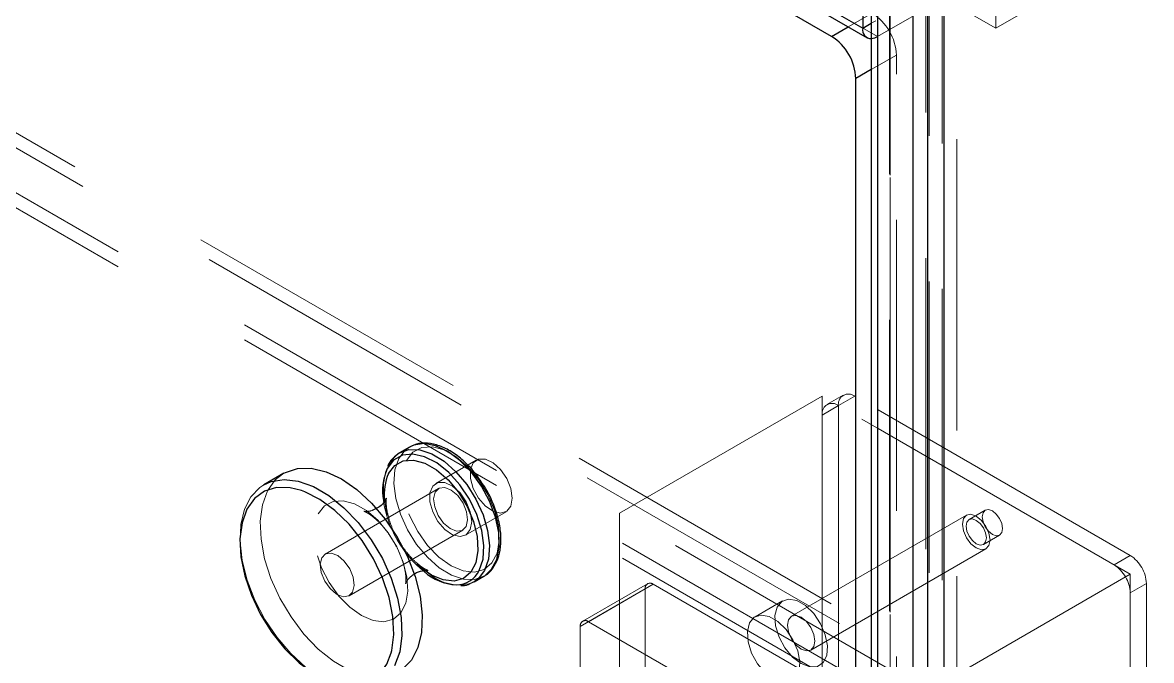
# Model space of a CAD drawing. Header units: millimetres. Extents: x 108 to 5832, y 144 to 4056.
# Drawn here: x 5139.8 to 5238.3, y 2734.7 to 2790.3 of the extents above; entities that cross this region are included whole.
import ezdxf

# ---------------------------------------------------------------- set-up
doc = ezdxf.new("R2010")
doc.units = ezdxf.units.MM
doc.header["$LTSCALE"] = 20
doc.linetypes.add('HIDDEN', pattern=[1.905, 1.27, -0.635])

msp = doc.modelspace()

# ---------------------------------------------------------------- linework, layer by layer
at = {"color": 7, "linetype": 'Continuous', "lineweight": 25}
for p, q in [((4300.955, 3316.416), (5213.123, 2789.832)), ((4301.328, 3315.591), (5213.495, 2789.008)), ((5217.507, 2400.838), (5217.507, 2919.33)), ((5218.779, 2919.01), (5218.779, 2399.69)), ((5220.194, 2918.193), (5220.194, 2398.873)), ((5213.868, 2916.799), (5213.868, 2408.432)), ((5214.395, 2916.064), (5214.395, 2407.697)), ((5210.4, 2789.118), (5039.987, 2887.495)), ((5213.123, 2793.425), (5213.123, 2789.832)), ((5212.522, 2669.495), (5212.522, 2785.443)), ((5173.563, 2753.304), (5172.706, 2752.81)), ((5162.621, 2751.029), (5160.853, 2750.008)), ((5179.206, 2741.551), (5180.062, 2742.046)), ((5179.206, 2741.551), (5179.028, 2741.459))]:
    msp.add_line(p, q, dxfattribs=at)
at = {"color": 1, "linetype": 'HIDDEN', "lineweight": 18}
for p, q in [((5214.395, 2789.097), (4302.228, 3315.681)), ((4363.463, 3228.55), (5280.156, 2699.354)), ((4364.17, 3226.835), (5280.156, 2698.048)), ((5280.156, 2694.128), (4364.17, 3222.916)), ((5280.156, 2692.822), (4363.463, 3222.018)), ((5218.638, 2401.492), (5218.638, 2919.983)), ((5218.921, 2920.147), (5218.921, 2401.328)), ((5220.052, 2919.494), (5220.052, 2400.675)), ((5221.325, 2411.861), (5221.325, 2920.227)), ((5214.395, 2409.167), (5214.395, 2917.533)), ((5215.468, 2916.799), (5215.468, 2408.432)), ((5215.527, 2408.514), (5215.527, 2916.88)), ((5215.527, 2916.717), (5215.527, 2408.35)), ((5224.719, 2789.832), (5280.156, 2821.835)), ((5214.395, 2789.097), (5220.194, 2792.445)), ((5220.194, 2792.445), (5224.719, 2789.832)), ((5211.853, 2789.956), (5213.936, 2791.159)), ((5213.868, 2790.263), (5214.254, 2790.485)), ((5214.395, 2790.404), (5214.395, 2789.097)), ((5224.719, 2791.139), (5224.719, 2789.832)), ((5216.057, 2787.484), (5213.868, 2786.221)), ((5216.057, 2671.536), (5216.057, 2787.484)), ((5191.909, 2747.532), (5209.587, 2757.737)), ((5236.457, 2742.225), (5209.587, 2757.737)), ((5209.587, 2757.737), (5209.587, 2700.579)), ((5211.415, 2757.836), (5210.001, 2757.019)), ((5212.416, 2757.737), (5211.001, 2756.92)), ((5236.457, 2743.858), (5212.416, 2757.737)), ((5209.587, 2756.104), (5211.001, 2756.92)), ((5235.043, 2743.041), (5211.001, 2756.92)), ((5211.001, 2756.92), (5211.001, 2701.559)), ((5209.587, 2756.104), (5209.587, 2700.742)), ((5179.402, 2752.172), (5175.866, 2750.131)), ((5176.116, 2749.698), (5166.217, 2743.983)), ((5178.466, 2745.627), (5182.002, 2747.668)), ((5191.909, 2747.532), (5191.909, 2690.374)), ((5218.78, 2732.02), (5191.909, 2747.532)), ((5222.172, 2747.371), (5206.899, 2738.553)), ((5223.811, 2747.797), (5222.397, 2746.981)), ((5168.317, 2740.346), (5178.216, 2746.061)), ((5223.647, 2744.816), (5225.061, 2745.632)), ((5208.598, 2735.609), (5223.872, 2744.426)), ((5235.043, 2743.041), (5236.457, 2743.858)), ((5218.78, 2732.02), (5236.457, 2742.225)), ((5236.457, 2685.067), (5236.457, 2742.225)), ((5194.344, 2741.396), (5188.687, 2738.131)), ((5194.844, 2741.347), (5189.187, 2738.081)), ((5194.844, 2741.347), (5216.057, 2729.101)), ((5237.871, 2741.408), (5236.457, 2740.592)), ((5237.871, 2741.408), (5237.871, 2702.214)), ((5188.48, 2737.673), (5194.137, 2740.938)), ((5194.137, 2693.579), (5194.137, 2740.938)), ((5236.457, 2740.592), (5236.457, 2701.398)), ((5206.124, 2739.896), (5203.72, 2738.508)), ((5189.187, 2738.081), (5210.4, 2725.835)), ((5188.48, 2690.313), (5188.48, 2737.673))]:
    msp.add_line(p, q, dxfattribs=at)
at = {"color": 8, "linetype": 'Continuous', "lineweight": 25}
for p, q in [((5213.123, 2789.832), (5213.868, 2790.263)), ((5210.4, 2789.118), (5211.853, 2789.956)), ((5213.868, 2786.221), (5212.522, 2785.443)), ((5171.603, 2734.382), (5171.98, 2735.363))]:
    msp.add_line(p, q, dxfattribs=at)
at = {"color": 7, "linetype": 'Continuous', "lineweight": 25, "flags": 128}
for points in [[(5172.417, 2752.61), (5172.688, 2752.799), (5172.706, 2752.81)], [(5162.621, 2751.029), (5162.752, 2751.101), (5163.811, 2751.447), (5165.007, 2751.464), (5166.298, 2751.153), (5167.636, 2750.525), (5168.974, 2749.601), (5170.263, 2748.417), (5171.456, 2747.013), (5172.511, 2745.442), (5173.389, 2743.76), (5174.059, 2742.027), (5174.496, 2740.307), (5174.684, 2738.661), (5174.617, 2737.149), (5174.297, 2735.826), (5173.736, 2734.739), (5172.954, 2733.928), (5172.62, 2733.708)], [(5160.853, 2750.008), (5161.494, 2750.294), (5162.626, 2750.476), (5163.875, 2750.329), (5165.196, 2749.857), (5166.54, 2749.077), (5167.86, 2748.019), (5169.107, 2746.719), (5170.236, 2745.224), (5171.207, 2743.59), (5171.984, 2741.875), (5172.54, 2740.141), (5172.854, 2738.45), (5172.915, 2736.864), (5172.72, 2735.44), (5172.278, 2734.23)], [(5171.98, 2735.363), (5172.033, 2735.571), (5172.212, 2736.974), (5172.132, 2738.538), (5171.798, 2740.202), (5171.222, 2741.902), (5170.426, 2743.573), (5169.44, 2745.15), (5168.303, 2746.574), (5167.058, 2747.789), (5165.754, 2748.748), (5164.439, 2749.416), (5164.147, 2749.523)], [(5180.062, 2742.046), (5180.081, 2742.057), (5180.134, 2742.089)]]:
    msp.add_lwpolyline(points, dxfattribs=at)
at = {"color": 1, "linetype": 'HIDDEN', "lineweight": 18, "flags": 128}
for points in [[(5173.563, 2753.304), (5173.191, 2753.034), (5172.636, 2752.302)], [(5173.311, 2752.15), (5173.872, 2752.869), (5174.641, 2753.274), (5175.568, 2753.34), (5176.596, 2753.063), (5177.659, 2752.461), (5178.692, 2751.57), (5179.628, 2750.448), (5180.41, 2749.164), (5180.988, 2747.799), (5181.326, 2746.44), (5181.403, 2745.171), (5181.213, 2744.072), (5180.769, 2743.212), (5180.099, 2742.646), (5179.244, 2742.408), (5178.259, 2742.514), (5177.205, 2742.958), (5176.149, 2743.71), (5175.157, 2744.725), (5174.29, 2745.937), (5173.605, 2747.272), (5173.143, 2748.645), (5172.935, 2749.969), (5172.992, 2751.163), (5173.311, 2752.15)], [(5172.636, 2752.302), (5172.306, 2751.32), (5172.219, 2750.142), (5172.38, 2748.831), (5172.78, 2747.458), (5173.397, 2746.096), (5174.198, 2744.82), (5175.14, 2743.697), (5176.172, 2742.789), (5177.239, 2742.144), (5178.283, 2741.798), (5179.248, 2741.768), (5180.062, 2742.046)], [(5182.54, 2748.859), (5182.416, 2749.697), (5182.06, 2750.566), (5181.521, 2751.347), (5180.871, 2751.936), (5180.199, 2752.253), (5179.594, 2752.254), (5179.139, 2751.94), (5178.895, 2751.354), (5178.895, 2750.573), (5179.139, 2749.705), (5179.594, 2748.866), (5180.199, 2748.169), (5180.871, 2747.708), (5181.521, 2747.547), (5182.06, 2747.706), (5182.416, 2748.164), (5182.54, 2748.859)], [(5161.195, 2749.486), (5161.869, 2750.439), (5162.621, 2751.029)], [(5170.852, 2732.687), (5170.721, 2732.615), (5169.662, 2732.27), (5168.466, 2732.252), (5167.175, 2732.563), (5165.837, 2733.192), (5164.499, 2734.115), (5163.21, 2735.3), (5162.016, 2736.703), (5160.961, 2738.274), (5160.083, 2739.957), (5159.414, 2741.689), (5158.977, 2743.41), (5158.789, 2745.055), (5158.856, 2746.567), (5159.175, 2747.89), (5159.737, 2748.977), (5160.519, 2749.788), (5160.853, 2750.008)], [(5179.005, 2746.818), (5178.88, 2747.656), (5178.525, 2748.525), (5177.986, 2749.306), (5177.336, 2749.895), (5176.663, 2750.212), (5176.058, 2750.213), (5175.603, 2749.899), (5175.359, 2749.313), (5175.359, 2748.532), (5175.603, 2747.664), (5176.058, 2746.825), (5176.663, 2746.128), (5177.336, 2745.667), (5177.986, 2745.506), (5178.525, 2745.665), (5178.88, 2746.123), (5179.005, 2746.818)], [(5172.62, 2733.708), (5171.979, 2733.422), (5170.846, 2733.24), (5169.597, 2733.387), (5168.277, 2733.859), (5166.932, 2734.639), (5165.613, 2735.698), (5164.366, 2736.998), (5163.237, 2738.492), (5162.266, 2740.126), (5161.489, 2741.841), (5160.933, 2743.576), (5160.619, 2745.266), (5160.558, 2746.852), (5160.752, 2748.276), (5161.195, 2749.486)], [(5175.817, 2749.374), (5176.157, 2749.719), (5176.65, 2749.785), (5177.223, 2749.56), (5177.786, 2749.079), (5178.255, 2748.416), (5178.559, 2747.671), (5178.65, 2746.958), (5178.516, 2746.384), (5178.176, 2746.039), (5177.682, 2745.973), (5177.11, 2746.198), (5176.546, 2746.679), (5176.077, 2747.342), (5175.774, 2748.087), (5175.682, 2748.801), (5175.817, 2749.374)], [(5165.618, 2747.482), (5166.16, 2748.176), (5166.901, 2748.567), (5167.796, 2748.631), (5168.788, 2748.364), (5169.814, 2747.782), (5170.811, 2746.923), (5171.715, 2745.839), (5172.47, 2744.6), (5173.027, 2743.283), (5173.354, 2741.971), (5173.427, 2740.747), (5173.244, 2739.686), (5172.816, 2738.856), (5172.169, 2738.31), (5171.344, 2738.08), (5170.393, 2738.183), (5169.376, 2738.611), (5168.357, 2739.337), (5167.399, 2740.316), (5166.563, 2741.486), (5165.902, 2742.774), (5165.456, 2744.099), (5165.255, 2745.378), (5165.31, 2746.53), (5165.618, 2747.482)], [(5171.648, 2747.379), (5171.58, 2747.634), (5171.396, 2748.69)], [(5223.022, 2744.51), (5223.482, 2744.35), (5223.872, 2744.426), (5224.133, 2744.726), (5224.224, 2745.204), (5224.133, 2745.788), (5223.872, 2746.389), (5223.482, 2746.915), (5223.022, 2747.286), (5222.562, 2747.446), (5222.172, 2747.371), (5221.911, 2747.071), (5221.82, 2746.592), (5221.911, 2746.008), (5222.172, 2745.407), (5222.562, 2744.881), (5223.022, 2744.51)], [(5223.906, 2745.388), (5223.839, 2745.817), (5223.647, 2746.259), (5223.36, 2746.646), (5223.022, 2746.919), (5222.684, 2747.037), (5222.397, 2746.981), (5222.205, 2746.76), (5222.138, 2746.409), (5222.205, 2745.979), (5222.397, 2745.537), (5222.684, 2745.151), (5223.022, 2744.878), (5223.36, 2744.76), (5223.647, 2744.816), (5223.839, 2745.036), (5223.906, 2745.388)], [(5223.552, 2747.225), (5223.62, 2747.577), (5223.811, 2747.797), (5224.098, 2747.853), (5224.436, 2747.735), (5224.774, 2747.462), (5225.061, 2747.076), (5225.253, 2746.634), (5225.32, 2746.204), (5225.253, 2745.853), (5225.061, 2745.632), (5224.774, 2745.576), (5224.436, 2745.694), (5224.098, 2745.967), (5223.811, 2746.354), (5223.62, 2746.796), (5223.552, 2747.225)], [(5165.917, 2743.659), (5166.257, 2744.005), (5166.751, 2744.07), (5167.323, 2743.845), (5167.887, 2743.365), (5168.356, 2742.701), (5168.659, 2741.956), (5168.75, 2741.243), (5168.616, 2740.67), (5168.276, 2740.324), (5167.782, 2740.259), (5167.21, 2740.483), (5166.647, 2740.964), (5166.178, 2741.627), (5165.874, 2742.373), (5165.783, 2743.086), (5165.917, 2743.659)], [(5175.108, 2742.39), (5174.481, 2742.872), (5174.229, 2743.099)], [(5207.749, 2734.427), (5208.495, 2734.14), (5209.16, 2734.172), (5209.673, 2734.519), (5209.976, 2735.144), (5210.039, 2735.978), (5209.853, 2736.932), (5209.439, 2737.902), (5208.842, 2738.784), (5208.127, 2739.48), (5207.37, 2739.917), (5206.655, 2740.046), (5206.058, 2739.854), (5205.644, 2739.362), (5205.458, 2738.622), (5205.521, 2737.716), (5205.825, 2736.74), (5206.337, 2735.802), (5207.002, 2735.002), (5207.749, 2734.427)], [(5205.344, 2733.039), (5206.091, 2732.753), (5206.756, 2732.784), (5207.268, 2733.131), (5207.572, 2733.756), (5207.635, 2734.59), (5207.449, 2735.544), (5207.035, 2736.514), (5206.438, 2737.396), (5205.723, 2738.092), (5204.966, 2738.529), (5204.251, 2738.658), (5203.654, 2738.467), (5203.24, 2737.974), (5203.054, 2737.234), (5203.117, 2736.328), (5203.421, 2735.352), (5203.933, 2734.414), (5204.598, 2733.614), (5205.344, 2733.039)], [(5207.749, 2735.693), (5208.209, 2735.533), (5208.599, 2735.609), (5208.859, 2735.909), (5208.951, 2736.387), (5208.859, 2736.971), (5208.599, 2737.572), (5208.209, 2738.098), (5207.749, 2738.469), (5207.289, 2738.629), (5206.899, 2738.553), (5206.638, 2738.253), (5206.546, 2737.775), (5206.638, 2737.191), (5206.899, 2736.59), (5207.289, 2736.064), (5207.749, 2735.693)]]:
    msp.add_lwpolyline(points, dxfattribs=at)
at = {"color": 8, "linetype": 'Continuous', "lineweight": 25, "flags": 128}
for points in [[(5172.706, 2752.81), (5173.521, 2753.088), (5174.486, 2753.058), (5175.529, 2752.711), (5176.596, 2752.067), (5177.629, 2751.159), (5178.571, 2750.036), (5179.372, 2748.76), (5179.989, 2747.398), (5180.389, 2746.025), (5180.549, 2744.714), (5180.462, 2743.535), (5180.133, 2742.554)], [(5180.134, 2742.089), (5180.738, 2742.648), (5181.184, 2743.511), (5181.394, 2744.598), (5181.356, 2745.851), (5181.074, 2747.202), (5180.563, 2748.579), (5179.849, 2749.907), (5178.971, 2751.115), (5177.977, 2752.137), (5176.92, 2752.919), (5175.857, 2753.418), (5174.846, 2753.607), (5173.941, 2753.477), (5173.563, 2753.304)], [(5179.666, 2742.555), (5179.991, 2743.539), (5180.063, 2744.725), (5179.879, 2746.043), (5179.45, 2747.417), (5178.799, 2748.767), (5177.965, 2750.014), (5176.997, 2751.086), (5175.951, 2751.922), (5174.887, 2752.471), (5173.867, 2752.703), (5172.951, 2752.603), (5172.192, 2752.178), (5171.634, 2751.452), (5171.601, 2751.386)], [(5171.742, 2751.017), (5172.284, 2751.711), (5173.025, 2752.102), (5173.92, 2752.166), (5174.912, 2751.899), (5175.938, 2751.317), (5176.935, 2750.458), (5177.839, 2749.374), (5178.593, 2748.136), (5179.151, 2746.819), (5179.477, 2745.506), (5179.551, 2744.282), (5179.368, 2743.221), (5178.94, 2742.391), (5178.293, 2741.845), (5177.468, 2741.615), (5176.517, 2741.718), (5175.5, 2742.146), (5175.108, 2742.39)], [(5164.147, 2749.523), (5163.165, 2749.765), (5161.981, 2749.783), (5160.932, 2749.469), (5160.059, 2748.835), (5159.395, 2747.906), (5158.965, 2746.717), (5158.786, 2745.313), (5158.866, 2743.749), (5159.2, 2742.086), (5159.776, 2740.386), (5160.572, 2738.715), (5161.558, 2737.137), (5162.695, 2735.714), (5163.94, 2734.499), (5165.244, 2733.539), (5166.559, 2732.872), (5167.832, 2732.523), (5169.017, 2732.505), (5170.065, 2732.818), (5170.939, 2733.452), (5171.603, 2734.382), (5171.603, 2734.382)], [(5180.133, 2742.554), (5179.578, 2741.822), (5179.206, 2741.551)]]:
    msp.add_lwpolyline(points, dxfattribs=at)
at = {"color": 1, "linetype": 'HIDDEN', "lineweight": 18}
for centre, radius, start, end in [((5211.451, 2787.275), 4.611, 2.60609, 57.39391), ((5213.787, 2790.067), 1.145, 274.081, 302.1273), ((5211.863, 2757.06), 0.873, 50.79268, 189.21215), ((5210.449, 2756.244), 0.873, 50.79268, 189.21215), ((5175.55, 2749.742), 4.248, 137.52743, 197.32831), ((5181.103, 2750.151), 9.922, 188.76138, 230.88988), ((5233.386, 2740.452), 3.074, 2.60822, 57.39375), ((5234.801, 2741.269), 3.074, 2.60822, 57.39375), ((5177.898, 2745.292), 3.995, 223.53042, 286.42295), ((5194.568, 2741.008), 0.437, 50.79681, 189.22577), ((5188.911, 2737.743), 0.437, 50.79681, 189.22577)]:
    msp.add_arc(centre, radius, start, end, dxfattribs=at)
at = {"color": 7, "linetype": 'Continuous', "lineweight": 25}
for centre, radius, start, end in [((5213.888, 2789.701), 0.777, 170.29581, 268.52653), ((5207.916, 2785.234), 4.611, 2.60609, 57.39391), ((5176.207, 2749.486), 4.983, 157.57916, 189.77863), ((5177.892, 2745.881), 4.588, 228.36801, 267.10569)]:
    msp.add_arc(centre, radius, start, end, dxfattribs=at)
at = {"color": 8, "linetype": 'Continuous', "lineweight": 25}
for centre, radius, start, end in [((5175.841, 2749.219), 4.476, 156.31361, 186.7829), ((5177.671, 2743.511), 2.213, 269.72764, 334.40169)]:
    msp.add_arc(centre, radius, start, end, dxfattribs=at)
at = {"color": 7, "linetype": 'Continuous', "lineweight": 25}
for points, knots in [([(5179.822, 2750.291), (5179.698, 2750.482), (5179.316, 2751.076), (5178.529, 2751.92), (5177.52, 2752.765), (5176.457, 2753.359), (5175.4, 2753.664), (5174.385, 2753.678), (5173.815, 2753.415), (5173.536, 2753.286)], [0, 0, 0, 0, 0.073629, 0.228015, 0.38297, 0.538875, 0.69575, 0.851285, 1, 1, 1, 1]), ([(5172.392, 2752.555), (5172.222, 2752.42), (5171.909, 2752.171), (5171.733, 2751.78), (5171.653, 2751.601)], [0, 0, 0, 0, 0.541999, 1, 1, 1, 1]), ([(5180.138, 2742.104), (5180.157, 2742.112), (5180.451, 2742.233), (5180.87, 2742.731), (5181.332, 2743.554), (5181.561, 2744.594), (5181.568, 2745.781), (5181.346, 2747.075), (5180.898, 2748.395), (5180.379, 2749.495), (5179.964, 2750.087), (5179.822, 2750.291)], [0, 0, 0, 0, 0.008847, 0.135191, 0.261312, 0.391228, 0.524947, 0.660076, 0.795006, 0.92969, 1, 1, 1, 1]), ([(5171.516, 2748.735), (5171.482, 2748.676), (5171.382, 2748.502), (5171.067, 2748.139), (5170.735, 2747.992), (5170.608, 2747.935)], [0, 0, 0, 0, 0.238789, 0.707087, 1, 1, 1, 1]), ([(5171.561, 2748.823), (5171.563, 2748.833), (5171.57, 2748.867), (5171.538, 2748.79), (5171.516, 2748.735)], [0, 0, 0, 0, 0.294576, 1, 1, 1, 1]), ([(5173.976, 2742.227), (5173.99, 2742.239), (5174.193, 2742.411), (5174.686, 2742.552), (5175.146, 2742.561), (5175.172, 2742.551), (5175.183, 2742.548)], [0, 0, 0, 0, 0.030432, 0.45361, 0.76865, 1, 1, 1, 1]), ([(5178.045, 2741.246), (5178.156, 2741.241), (5178.501, 2741.226), (5178.792, 2741.377), (5178.989, 2741.478)], [0, 0, 0, 0, 0.3222655, 1, 1, 1, 1])]:
    msp.add_open_spline(points, degree=3, knots=knots, dxfattribs=at)
at = {"color": 1, "linetype": 'HIDDEN', "lineweight": 18}
for points, knots in [([(5170.608, 2747.935), (5170.509, 2747.878), (5170.224, 2747.716), (5169.788, 2747.685), (5169.548, 2747.717), (5169.626, 2747.711), (5169.97, 2747.542), (5170.485, 2747.172), (5171.098, 2746.587), (5171.733, 2745.808), (5172.32, 2744.883), (5172.793, 2743.892), (5173.11, 2742.937), (5173.259, 2742.13), (5173.27, 2741.572), (5173.222, 2741.347), (5173.249, 2741.471), (5173.472, 2741.855), (5173.805, 2742.101), (5173.976, 2742.227)], [0, 0, 0, 0, 0.0380351, 0.1089463, 0.1678431, 0.2239731, 0.2766986, 0.3304859, 0.3864072, 0.444945, 0.505424, 0.5667506, 0.6274522, 0.6865024, 0.743895, 0.8012608, 0.8616575, 0.9286397, 1, 1, 1, 1]), ([(5172.307, 2745.761), (5172.296, 2745.781), (5172.104, 2746.121), (5171.853, 2746.81), (5171.602, 2747.702), (5171.524, 2748.43), (5171.543, 2748.657), (5171.552, 2748.77)], [0, 0, 0, 0, 0.015181, 0.270224, 0.520119, 0.762512, 1, 1, 1, 1]), ([(5175.183, 2742.548), (5175.192, 2742.546), (5175.238, 2742.539), (5175.032, 2742.601), (5174.62, 2742.854), (5174.046, 2743.321), (5173.419, 2743.998), (5172.846, 2744.764), (5172.552, 2745.314), (5172.428, 2745.547)], [0, 0, 0, 0, 0.040655, 0.201025, 0.358773, 0.521621, 0.691992, 0.869544, 1, 1, 1, 1])]:
    msp.add_open_spline(points, degree=3, knots=knots, dxfattribs=at)

doc.saveas('drawing.dxf')
